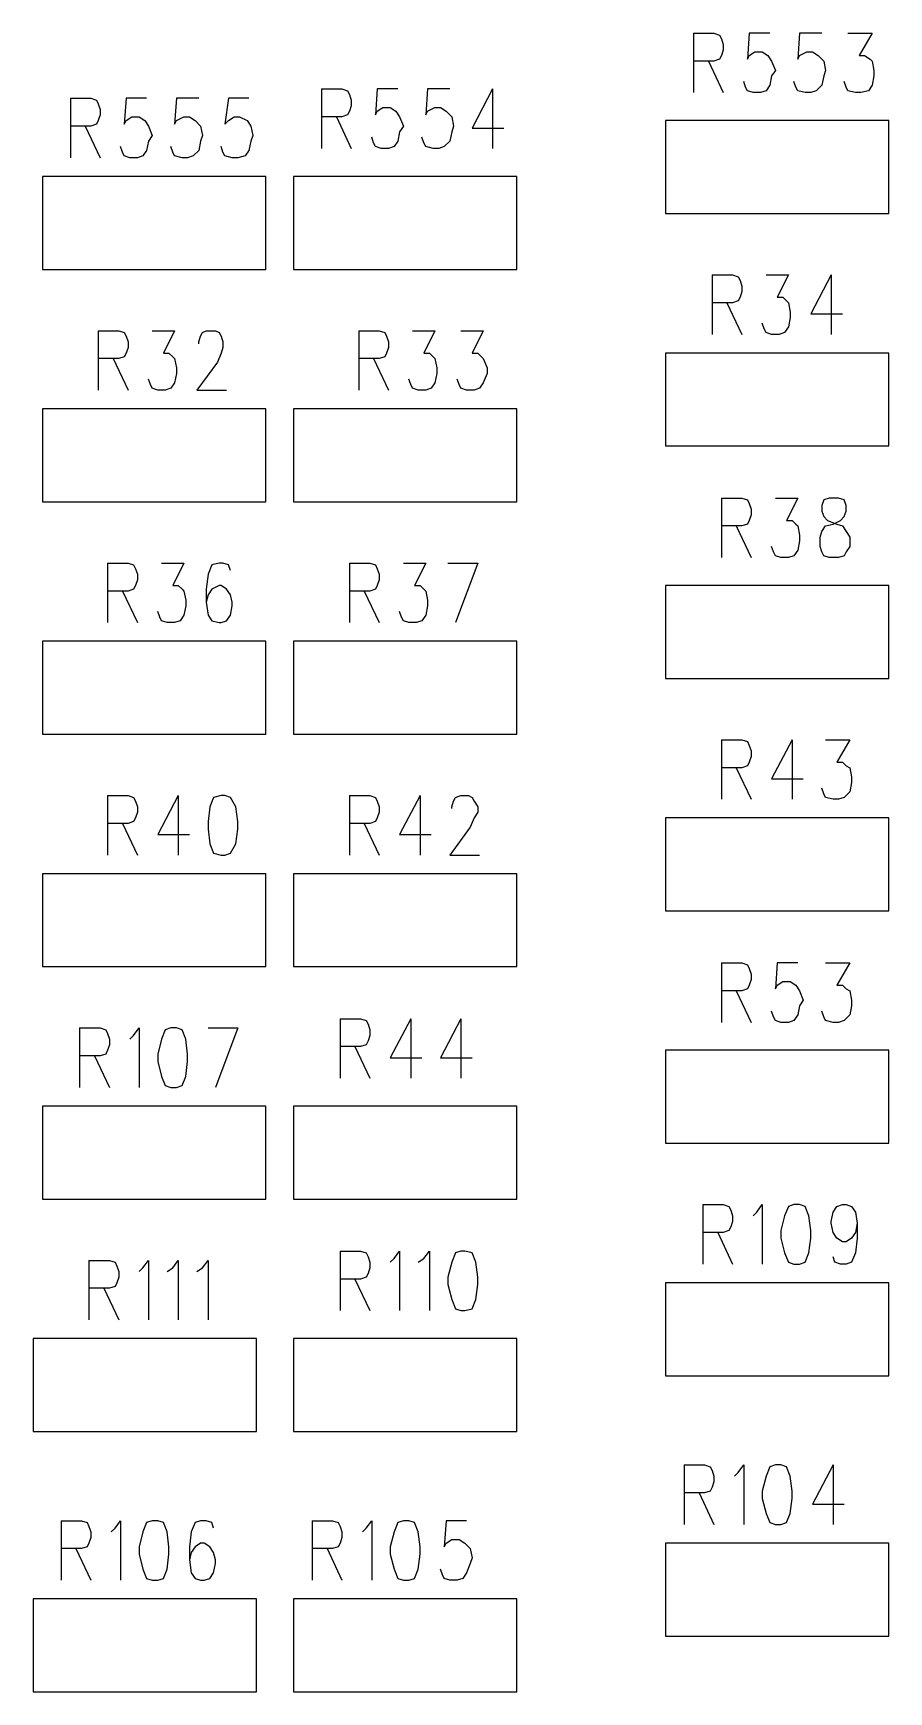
# Model space of a CAD drawing. Extents: x 295 to 953, y 10 to 290.
# Drawn here: x 747.09 to 766.37, y 150.17 to 187.55 of the extents above; entities that cross this region are included whole.
import ezdxf

# ---------------------------------------------------------------- set-up
doc = ezdxf.new("R2010")
doc.units = 0
doc.header["$LTSCALE"] = 5
doc.header["$MEASUREMENT"] = 0
doc.layers.add('SST0126_PHO', color=15, linetype='CONTINUOUS')

msp = doc.modelspace()

# ---------------------------------------------------------------- linework, layer by layer
at = {"layer": 'SST0126_PHO', "color": 7}
for p, q in [((761.967, 187.554), (762.428, 187.554)), ((761.967, 187.554), (761.967, 186.213)), ((762.428, 187.554), (762.553, 187.512)), ((762.553, 187.512), (762.595, 187.428)), ((762.595, 187.428), (762.637, 187.302)), ((762.637, 187.302), (762.637, 187.177)), ((763.224, 187.554), (763.182, 186.967)), ((763.685, 187.554), (763.224, 187.554)), ((764.356, 187.554), (764.314, 186.967)), ((764.859, 187.554), (764.356, 187.554)), ((765.445, 187.554), (765.99, 187.554)), ((765.99, 187.554), (765.697, 187.051)), ((762.428, 186.925), (761.967, 186.925)), ((762.302, 186.925), (762.637, 186.213)), ((762.553, 186.967), (762.428, 186.925)), ((762.595, 187.051), (762.553, 186.967)), ((762.637, 187.177), (762.595, 187.051)), ((763.182, 186.967), (763.224, 187.051)), ((763.224, 187.051), (763.35, 187.135)), ((763.35, 187.135), (763.517, 187.135)), ((763.517, 187.135), (763.643, 187.051)), ((763.643, 187.051), (763.727, 186.925)), ((763.727, 186.925), (763.811, 186.716)), ((764.314, 186.967), (764.356, 187.051)), ((764.356, 187.051), (764.523, 187.135)), ((764.523, 187.135), (764.649, 187.135)), ((764.649, 187.135), (764.775, 187.051)), ((764.775, 187.051), (764.9, 186.925)), ((764.9, 186.925), (764.942, 186.716)), ((765.697, 187.051), (765.822, 187.051)), ((765.822, 187.051), (765.948, 186.967)), ((765.948, 186.967), (765.99, 186.925)), ((765.99, 186.925), (766.032, 186.716)), ((763.727, 186.59), (763.685, 186.38)), ((763.811, 186.716), (763.727, 186.59)), ((764.9, 186.59), (764.859, 186.38)), ((764.942, 186.716), (764.9, 186.59)), ((766.032, 186.59), (765.99, 186.38)), ((766.032, 186.716), (766.032, 186.59)), ((753.585, 186.296), (754.046, 186.296)), ((753.585, 186.296), (753.585, 184.955)), ((754.046, 186.296), (754.171, 186.255)), ((754.171, 186.255), (754.213, 186.171)), ((754.842, 186.296), (754.8, 185.71)), ((755.303, 186.296), (754.842, 186.296)), ((755.974, 186.296), (755.932, 185.71)), ((756.477, 186.296), (755.974, 186.296)), ((757.44, 186.296), (756.979, 185.416)), ((757.44, 186.296), (757.44, 184.955)), ((763.14, 186.338), (763.098, 186.464)), ((763.182, 186.255), (763.14, 186.338)), ((763.308, 186.213), (763.182, 186.255)), ((763.476, 186.213), (763.308, 186.213)), ((763.601, 186.255), (763.476, 186.213)), ((763.685, 186.38), (763.601, 186.255)), ((764.272, 186.338), (764.23, 186.464)), ((764.314, 186.255), (764.272, 186.338)), ((764.481, 186.213), (764.314, 186.255)), ((764.607, 186.213), (764.481, 186.213)), ((764.733, 186.255), (764.607, 186.213)), ((764.859, 186.38), (764.733, 186.255)), ((765.403, 186.338), (765.361, 186.464)), ((765.445, 186.255), (765.403, 186.338)), ((765.613, 186.213), (765.445, 186.255)), ((765.739, 186.213), (765.613, 186.213)), ((765.906, 186.255), (765.739, 186.213)), ((765.99, 186.38), (765.906, 186.255)), ((747.927, 186.087), (748.388, 186.087)), ((747.927, 186.087), (747.927, 184.746)), ((748.388, 186.087), (748.514, 186.045)), ((748.514, 186.045), (748.556, 185.961)), ((748.556, 185.961), (748.597, 185.835)), ((748.597, 185.835), (748.597, 185.71)), ((749.184, 186.087), (749.142, 185.5)), ((749.645, 186.087), (749.184, 186.087)), ((750.316, 186.087), (750.274, 185.5)), ((750.819, 186.087), (750.316, 186.087)), ((751.489, 186.087), (751.405, 185.5)), ((751.95, 186.087), (751.489, 186.087)), ((754.213, 186.171), (754.255, 186.045)), ((754.255, 185.919), (754.213, 185.794)), ((754.255, 186.045), (754.255, 185.919)), ((754.842, 185.794), (754.968, 185.877)), ((754.968, 185.877), (755.135, 185.877)), ((755.135, 185.877), (755.261, 185.794)), ((755.974, 185.794), (756.141, 185.877)), ((756.141, 185.877), (756.267, 185.877)), ((756.267, 185.877), (756.393, 185.794)), ((748.388, 185.458), (747.927, 185.458)), ((748.262, 185.458), (748.597, 184.746)), ((748.514, 185.5), (748.388, 185.458)), ((748.556, 185.584), (748.514, 185.5)), ((748.597, 185.71), (748.556, 185.584)), ((749.142, 185.5), (749.184, 185.584)), ((749.184, 185.584), (749.31, 185.668)), ((749.31, 185.668), (749.478, 185.668)), ((749.478, 185.668), (749.603, 185.584)), ((749.603, 185.584), (749.687, 185.458)), ((749.687, 185.458), (749.771, 185.249)), ((750.274, 185.5), (750.316, 185.584)), ((750.316, 185.584), (750.483, 185.668)), ((750.483, 185.668), (750.609, 185.668)), ((750.609, 185.668), (750.735, 185.584)), ((750.735, 185.584), (750.861, 185.458)), ((750.861, 185.458), (750.903, 185.249)), ((751.405, 185.5), (751.489, 185.584)), ((751.489, 185.584), (751.615, 185.668)), ((751.615, 185.668), (751.741, 185.668)), ((751.741, 185.668), (751.908, 185.584)), ((751.908, 185.584), (751.992, 185.458)), ((751.992, 185.458), (752.034, 185.249)), ((754.046, 185.668), (753.585, 185.668)), ((753.92, 185.668), (754.255, 184.955)), ((754.171, 185.71), (754.046, 185.668)), ((754.213, 185.794), (754.171, 185.71)), ((754.8, 185.71), (754.842, 185.794)), ((755.261, 185.794), (755.345, 185.668)), ((755.345, 185.668), (755.429, 185.458)), ((755.429, 185.458), (755.345, 185.333)), ((755.932, 185.71), (755.974, 185.794)), ((756.393, 185.794), (756.518, 185.668)), ((756.518, 185.668), (756.56, 185.458)), ((756.56, 185.458), (756.518, 185.333)), ((766.367, 185.584), (761.338, 185.584)), ((761.338, 185.584), (761.338, 183.488)), ((766.367, 183.488), (766.367, 185.584)), ((749.687, 185.123), (749.645, 184.913)), ((749.771, 185.249), (749.687, 185.123)), ((750.861, 185.123), (750.819, 184.913)), ((750.903, 185.249), (750.861, 185.123)), ((751.992, 185.123), (751.95, 184.913)), ((752.034, 185.249), (751.992, 185.123)), ((754.758, 185.081), (754.716, 185.207)), ((754.8, 184.997), (754.758, 185.081)), ((755.303, 185.123), (755.219, 184.997)), ((755.345, 185.333), (755.303, 185.123)), ((755.89, 185.081), (755.848, 185.207)), ((755.932, 184.997), (755.89, 185.081)), ((756.477, 185.123), (756.351, 184.997)), ((756.518, 185.333), (756.477, 185.123)), ((756.979, 185.416), (757.692, 185.416)), ((749.1, 184.872), (749.058, 184.997)), ((749.142, 184.788), (749.1, 184.872)), ((749.268, 184.746), (749.142, 184.788)), ((749.436, 184.746), (749.268, 184.746)), ((749.561, 184.788), (749.436, 184.746)), ((749.645, 184.913), (749.561, 184.788)), ((750.232, 184.872), (750.19, 184.997)), ((750.274, 184.788), (750.232, 184.872)), ((750.442, 184.746), (750.274, 184.788)), ((750.567, 184.746), (750.442, 184.746)), ((750.693, 184.788), (750.567, 184.746)), ((750.819, 184.913), (750.693, 184.788)), ((751.364, 184.872), (751.322, 184.997)), ((751.405, 184.788), (751.364, 184.872)), ((751.573, 184.746), (751.405, 184.788)), ((751.699, 184.746), (751.573, 184.746)), ((751.866, 184.788), (751.699, 184.746)), ((751.95, 184.913), (751.866, 184.788)), ((754.926, 184.955), (754.8, 184.997)), ((755.094, 184.955), (754.926, 184.955)), ((755.219, 184.997), (755.094, 184.955)), ((756.099, 184.955), (755.932, 184.997)), ((756.225, 184.955), (756.099, 184.955)), ((756.351, 184.997), (756.225, 184.955)), ((752.327, 184.327), (747.298, 184.327)), ((747.298, 184.327), (747.298, 182.231)), ((752.327, 182.231), (752.327, 184.327)), ((752.956, 184.327), (752.956, 182.231)), ((757.985, 184.327), (752.956, 184.327)), ((757.985, 182.231), (757.985, 184.327)), ((761.338, 183.488), (766.367, 183.488)), ((747.298, 182.231), (752.327, 182.231)), ((752.956, 182.231), (757.985, 182.231)), ((762.386, 182.105), (762.847, 182.105)), ((762.386, 182.105), (762.386, 180.764)), ((762.847, 182.105), (762.973, 182.064)), ((762.973, 182.064), (763.015, 181.98)), ((763.601, 182.105), (764.104, 182.105)), ((764.104, 182.105), (763.853, 181.603)), ((765.068, 182.105), (764.607, 181.225)), ((765.068, 182.105), (765.068, 180.764)), ((763.015, 181.98), (763.056, 181.854)), ((763.056, 181.728), (763.015, 181.603)), ((763.056, 181.854), (763.056, 181.728)), ((762.847, 181.477), (762.386, 181.477)), ((762.721, 181.477), (763.056, 180.764)), ((762.973, 181.519), (762.847, 181.477)), ((763.015, 181.603), (762.973, 181.519)), ((763.853, 181.603), (763.978, 181.603)), ((763.978, 181.603), (764.062, 181.519)), ((764.062, 181.519), (764.104, 181.477)), ((764.104, 181.477), (764.146, 181.267)), ((763.559, 180.89), (763.517, 181.016)), ((764.146, 181.142), (764.104, 180.932)), ((764.146, 181.267), (764.146, 181.142)), ((764.607, 181.225), (765.32, 181.225)), ((748.556, 180.848), (749.017, 180.848)), ((748.556, 180.848), (748.556, 179.507)), ((749.017, 180.848), (749.142, 180.806)), ((749.142, 180.806), (749.184, 180.722)), ((749.184, 180.722), (749.226, 180.597)), ((749.226, 180.597), (749.226, 180.471)), ((749.771, 180.848), (750.274, 180.848)), ((750.274, 180.848), (750.022, 180.345)), ((750.819, 180.597), (750.861, 180.722)), ((750.819, 180.555), (750.819, 180.597)), ((750.861, 180.722), (750.903, 180.806)), ((750.903, 180.806), (750.986, 180.848)), ((750.986, 180.848), (751.196, 180.848)), ((751.196, 180.848), (751.28, 180.806)), ((751.28, 180.806), (751.322, 180.722)), ((751.322, 180.722), (751.364, 180.597)), ((751.364, 180.597), (751.364, 180.471)), ((754.423, 180.848), (754.884, 180.848)), ((754.423, 180.848), (754.423, 179.507)), ((754.884, 180.848), (755.01, 180.806)), ((755.01, 180.806), (755.052, 180.722)), ((755.052, 180.722), (755.094, 180.597)), ((755.094, 180.597), (755.094, 180.471)), ((755.638, 180.848), (756.141, 180.848)), ((756.141, 180.848), (755.89, 180.345)), ((756.728, 180.848), (757.231, 180.848)), ((757.231, 180.848), (756.979, 180.345)), ((763.601, 180.806), (763.559, 180.89)), ((763.727, 180.764), (763.601, 180.806)), ((763.895, 180.764), (763.727, 180.764)), ((764.02, 180.806), (763.895, 180.764)), ((764.104, 180.932), (764.02, 180.806)), ((749.017, 180.22), (748.556, 180.22)), ((748.891, 180.22), (749.226, 179.507)), ((749.142, 180.261), (749.017, 180.22)), ((749.184, 180.345), (749.142, 180.261)), ((749.226, 180.471), (749.184, 180.345)), ((750.022, 180.345), (750.148, 180.345)), ((750.148, 180.345), (750.232, 180.261)), ((750.232, 180.261), (750.274, 180.22)), ((750.274, 180.22), (750.316, 180.01)), ((751.322, 180.345), (751.238, 180.136)), ((751.364, 180.471), (751.322, 180.345)), ((754.884, 180.22), (754.423, 180.22)), ((754.758, 180.22), (755.094, 179.507)), ((755.01, 180.261), (754.884, 180.22)), ((755.052, 180.345), (755.01, 180.261)), ((755.094, 180.471), (755.052, 180.345)), ((755.89, 180.345), (756.016, 180.345)), ((756.016, 180.345), (756.099, 180.261)), ((756.099, 180.261), (756.141, 180.22)), ((756.141, 180.22), (756.183, 180.01)), ((756.979, 180.345), (757.105, 180.345)), ((757.105, 180.345), (757.189, 180.261)), ((757.189, 180.261), (757.231, 180.22)), ((757.231, 180.22), (757.315, 180.01)), ((766.367, 180.345), (761.338, 180.345)), ((761.338, 180.345), (761.338, 178.25)), ((766.367, 178.25), (766.367, 180.345)), ((750.316, 179.884), (750.274, 179.675)), ((750.316, 180.01), (750.316, 179.884)), ((751.238, 180.136), (750.777, 179.507)), ((756.183, 179.884), (756.141, 179.675)), ((756.183, 180.01), (756.183, 179.884)), ((757.315, 179.884), (757.231, 179.675)), ((757.315, 180.01), (757.315, 179.884)), ((749.729, 179.633), (749.687, 179.759)), ((749.771, 179.549), (749.729, 179.633)), ((749.897, 179.507), (749.771, 179.549)), ((750.064, 179.507), (749.897, 179.507)), ((750.19, 179.549), (750.064, 179.507)), ((750.274, 179.675), (750.19, 179.549)), ((750.777, 179.507), (751.447, 179.507)), ((755.596, 179.633), (755.555, 179.759)), ((755.638, 179.549), (755.596, 179.633)), ((755.764, 179.507), (755.638, 179.549)), ((755.932, 179.507), (755.764, 179.507)), ((756.057, 179.549), (755.932, 179.507)), ((756.141, 179.675), (756.057, 179.549)), ((756.686, 179.633), (756.644, 179.759)), ((756.728, 179.549), (756.686, 179.633)), ((756.854, 179.507), (756.728, 179.549)), ((757.021, 179.507), (756.854, 179.507)), ((757.147, 179.549), (757.021, 179.507)), ((757.231, 179.675), (757.147, 179.549)), ((752.327, 179.088), (747.298, 179.088)), ((747.298, 179.088), (747.298, 176.992)), ((752.327, 176.992), (752.327, 179.088)), ((752.956, 179.088), (752.956, 176.992)), ((757.985, 179.088), (752.956, 179.088)), ((757.985, 176.992), (757.985, 179.088)), ((761.338, 178.25), (766.367, 178.25)), ((747.298, 176.992), (752.327, 176.992)), ((752.956, 176.992), (757.985, 176.992)), ((762.595, 177.076), (763.056, 177.076)), ((762.595, 177.076), (762.595, 175.735)), ((763.056, 177.076), (763.182, 177.034)), ((763.182, 177.034), (763.224, 176.951)), ((763.224, 176.951), (763.266, 176.825)), ((763.811, 177.076), (764.314, 177.076)), ((764.314, 177.076), (764.062, 176.573)), ((764.9, 177.034), (764.859, 176.909)), ((764.859, 176.909), (764.859, 176.783)), ((765.026, 177.076), (764.9, 177.034)), ((765.236, 177.076), (765.026, 177.076)), ((765.361, 177.034), (765.236, 177.076)), ((765.403, 176.909), (765.361, 177.034)), ((765.403, 176.783), (765.403, 176.909)), ((763.182, 176.49), (763.056, 176.448)), ((763.224, 176.573), (763.182, 176.49)), ((763.266, 176.699), (763.224, 176.573)), ((763.266, 176.825), (763.266, 176.699)), ((764.062, 176.573), (764.188, 176.573)), ((764.188, 176.573), (764.272, 176.49)), ((764.272, 176.49), (764.314, 176.448)), ((764.859, 176.783), (764.9, 176.657)), ((764.9, 176.657), (764.984, 176.573)), ((764.942, 176.448), (765.11, 176.49)), ((764.984, 176.573), (765.194, 176.49)), ((765.11, 176.49), (765.278, 176.573)), ((765.194, 176.49), (765.32, 176.448)), ((765.278, 176.573), (765.361, 176.657)), ((765.361, 176.657), (765.403, 176.783)), ((763.056, 176.448), (762.595, 176.448)), ((762.931, 176.448), (763.266, 175.735)), ((764.314, 176.448), (764.356, 176.238)), ((764.356, 176.112), (764.314, 175.903)), ((764.356, 176.238), (764.356, 176.112)), ((764.817, 176.196), (764.859, 176.322)), ((764.817, 175.987), (764.817, 176.196)), ((764.859, 176.322), (764.942, 176.448)), ((765.32, 176.448), (765.403, 176.322)), ((765.403, 176.322), (765.487, 176.196)), ((765.487, 176.196), (765.487, 175.987)), ((763.769, 175.861), (763.727, 175.987)), ((763.811, 175.777), (763.769, 175.861)), ((763.937, 175.735), (763.811, 175.777)), ((764.104, 175.735), (763.937, 175.735)), ((764.23, 175.777), (764.104, 175.735)), ((764.314, 175.903), (764.23, 175.777)), ((764.859, 175.861), (764.817, 175.987)), ((764.9, 175.777), (764.859, 175.861)), ((765.026, 175.735), (764.9, 175.777)), ((765.236, 175.735), (765.026, 175.735)), ((765.361, 175.777), (765.236, 175.735)), ((765.403, 175.861), (765.361, 175.777)), ((765.487, 175.987), (765.403, 175.861)), ((748.765, 175.609), (749.226, 175.609)), ((748.765, 175.609), (748.765, 174.268)), ((749.226, 175.609), (749.352, 175.568)), ((749.352, 175.568), (749.394, 175.484)), ((749.394, 175.484), (749.436, 175.358)), ((749.436, 175.358), (749.436, 175.232)), ((749.98, 175.609), (750.483, 175.609)), ((750.483, 175.609), (750.232, 175.106)), ((751.028, 175.358), (750.986, 175.023)), ((751.112, 175.568), (751.028, 175.358)), ((751.28, 175.609), (751.112, 175.568)), ((751.364, 175.609), (751.28, 175.609)), ((751.489, 175.568), (751.364, 175.609)), ((751.531, 175.442), (751.489, 175.568)), ((754.213, 175.609), (754.674, 175.609)), ((754.213, 175.609), (754.213, 174.268)), ((754.674, 175.609), (754.8, 175.568)), ((754.8, 175.568), (754.842, 175.484)), ((754.842, 175.484), (754.884, 175.358)), ((754.884, 175.358), (754.884, 175.232)), ((755.429, 175.609), (755.932, 175.609)), ((755.932, 175.609), (755.68, 175.106)), ((756.435, 175.609), (757.105, 175.609)), ((757.105, 175.609), (756.602, 174.268)), ((749.226, 174.981), (748.765, 174.981)), ((749.1, 174.981), (749.436, 174.268)), ((749.352, 175.023), (749.226, 174.981)), ((749.394, 175.106), (749.352, 175.023)), ((749.436, 175.232), (749.394, 175.106)), ((750.232, 175.106), (750.358, 175.106)), ((750.358, 175.106), (750.442, 175.023)), ((750.442, 175.023), (750.483, 174.981)), ((750.483, 174.981), (750.525, 174.771)), ((750.986, 175.023), (750.986, 174.729)), ((751.112, 175.023), (751.028, 174.897)), ((751.28, 175.106), (751.112, 175.023)), ((751.322, 175.106), (751.28, 175.106)), ((751.447, 175.023), (751.322, 175.106)), ((751.531, 174.897), (751.447, 175.023)), ((754.674, 174.981), (754.213, 174.981)), ((754.549, 174.981), (754.884, 174.268)), ((754.8, 175.023), (754.674, 174.981)), ((754.842, 175.106), (754.8, 175.023)), ((754.884, 175.232), (754.842, 175.106)), ((755.68, 175.106), (755.806, 175.106)), ((755.806, 175.106), (755.89, 175.023)), ((755.89, 175.023), (755.932, 174.981)), ((755.932, 174.981), (755.974, 174.771)), ((766.367, 175.106), (761.338, 175.106)), ((761.338, 175.106), (761.338, 173.011)), ((766.367, 173.011), (766.367, 175.106)), ((750.525, 174.645), (750.483, 174.436)), ((750.525, 174.771), (750.525, 174.645)), ((751.028, 174.897), (750.986, 174.729)), ((750.986, 174.729), (751.028, 174.436)), ((751.573, 174.729), (751.531, 174.897)), ((751.531, 174.436), (751.573, 174.645)), ((751.573, 174.645), (751.573, 174.729)), ((755.974, 174.645), (755.932, 174.436)), ((755.974, 174.771), (755.974, 174.645)), ((749.939, 174.394), (749.897, 174.52)), ((749.98, 174.31), (749.939, 174.394)), ((750.106, 174.268), (749.98, 174.31)), ((750.274, 174.268), (750.106, 174.268)), ((750.4, 174.31), (750.274, 174.268)), ((750.483, 174.436), (750.4, 174.31)), ((751.028, 174.436), (751.112, 174.31)), ((751.112, 174.31), (751.28, 174.268)), ((751.28, 174.268), (751.322, 174.268)), ((751.322, 174.268), (751.447, 174.31)), ((751.447, 174.31), (751.531, 174.436)), ((755.387, 174.394), (755.345, 174.52)), ((755.429, 174.31), (755.387, 174.394)), ((755.555, 174.268), (755.429, 174.31)), ((755.722, 174.268), (755.555, 174.268)), ((755.848, 174.31), (755.722, 174.268)), ((755.932, 174.436), (755.848, 174.31)), ((752.327, 173.849), (747.298, 173.849)), ((747.298, 173.849), (747.298, 171.754)), ((752.327, 171.754), (752.327, 173.849)), ((752.956, 173.849), (752.956, 171.754)), ((757.985, 173.849), (752.956, 173.849)), ((757.985, 171.754), (757.985, 173.849)), ((761.338, 173.011), (766.367, 173.011)), ((747.298, 171.754), (752.327, 171.754)), ((752.956, 171.754), (757.985, 171.754)), ((762.595, 171.628), (763.056, 171.628)), ((762.595, 171.628), (762.595, 170.287)), ((763.056, 171.628), (763.182, 171.586)), ((764.188, 171.628), (763.727, 170.748)), ((764.188, 171.628), (764.188, 170.287)), ((764.942, 171.628), (765.487, 171.628)), ((765.487, 171.628), (765.194, 171.125)), ((763.182, 171.586), (763.224, 171.502)), ((763.224, 171.502), (763.266, 171.377)), ((763.266, 171.251), (763.224, 171.125)), ((763.266, 171.377), (763.266, 171.251)), ((763.056, 170.999), (762.595, 170.999)), ((762.931, 170.999), (763.266, 170.287)), ((763.182, 171.041), (763.056, 170.999)), ((763.224, 171.125), (763.182, 171.041)), ((765.194, 171.125), (765.32, 171.125)), ((765.32, 171.125), (765.403, 171.041)), ((765.403, 171.041), (765.487, 170.999)), ((765.487, 170.999), (765.529, 170.79)), ((763.727, 170.748), (764.439, 170.748)), ((764.9, 170.413), (764.859, 170.538)), ((765.529, 170.664), (765.487, 170.454)), ((765.529, 170.79), (765.529, 170.664)), ((748.765, 170.371), (749.226, 170.371)), ((748.765, 170.371), (748.765, 169.03)), ((749.226, 170.371), (749.352, 170.329)), ((749.352, 170.329), (749.394, 170.245)), ((749.394, 170.245), (749.436, 170.119)), ((749.436, 170.119), (749.436, 169.993)), ((750.358, 170.371), (749.897, 169.491)), ((750.358, 170.371), (750.358, 169.03)), ((751.07, 170.119), (751.028, 169.784)), ((751.154, 170.329), (751.07, 170.119)), ((751.322, 170.371), (751.154, 170.329)), ((751.405, 170.371), (751.322, 170.371)), ((751.531, 170.329), (751.405, 170.371)), ((751.657, 170.119), (751.531, 170.329)), ((751.699, 169.784), (751.657, 170.119)), ((754.213, 170.371), (754.674, 170.371)), ((754.213, 170.371), (754.213, 169.03)), ((754.674, 170.371), (754.8, 170.329)), ((754.8, 170.329), (754.842, 170.245)), ((754.842, 170.245), (754.884, 170.119)), ((754.884, 170.119), (754.884, 169.993)), ((755.806, 170.371), (755.345, 169.491)), ((755.806, 170.371), (755.806, 169.03)), ((756.518, 170.119), (756.56, 170.245)), ((756.518, 170.077), (756.518, 170.119)), ((756.56, 170.245), (756.602, 170.329)), ((756.602, 170.329), (756.728, 170.371)), ((756.728, 170.371), (756.896, 170.371)), ((756.896, 170.371), (756.979, 170.329)), ((756.979, 170.329), (757.021, 170.245)), ((757.021, 170.245), (757.105, 170.119)), ((757.105, 170.119), (757.105, 169.993)), ((764.942, 170.329), (764.9, 170.413)), ((765.11, 170.287), (764.942, 170.329)), ((765.236, 170.287), (765.11, 170.287)), ((765.361, 170.329), (765.236, 170.287)), ((765.487, 170.454), (765.361, 170.329)), ((749.226, 169.742), (748.765, 169.742)), ((749.1, 169.742), (749.436, 169.03)), ((749.352, 169.784), (749.226, 169.742)), ((749.394, 169.868), (749.352, 169.784)), ((749.436, 169.993), (749.394, 169.868)), ((751.028, 169.784), (751.028, 169.616)), ((751.699, 169.616), (751.699, 169.784)), ((754.674, 169.742), (754.213, 169.742)), ((754.549, 169.742), (754.884, 169.03)), ((754.8, 169.784), (754.674, 169.742)), ((754.842, 169.868), (754.8, 169.784)), ((754.884, 169.993), (754.842, 169.868)), ((757.021, 169.868), (756.938, 169.658)), ((757.105, 169.993), (757.021, 169.868)), ((766.367, 169.868), (761.338, 169.868)), ((761.338, 169.868), (761.338, 167.772)), ((766.367, 167.772), (766.367, 169.868)), ((749.897, 169.491), (750.609, 169.491)), ((751.028, 169.616), (751.07, 169.281)), ((751.657, 169.281), (751.699, 169.616)), ((755.345, 169.491), (756.057, 169.491)), ((756.938, 169.658), (756.477, 169.03)), ((751.07, 169.281), (751.154, 169.071)), ((751.154, 169.071), (751.322, 169.03)), ((751.322, 169.03), (751.405, 169.03)), ((751.405, 169.03), (751.531, 169.071)), ((751.531, 169.071), (751.657, 169.281)), ((756.477, 169.03), (757.147, 169.03)), ((752.327, 168.61), (747.298, 168.61)), ((747.298, 168.61), (747.298, 166.515)), ((752.327, 166.515), (752.327, 168.61)), ((752.956, 168.61), (752.956, 166.515)), ((757.985, 168.61), (752.956, 168.61)), ((757.985, 166.515), (757.985, 168.61)), ((761.338, 167.772), (766.367, 167.772)), ((747.298, 166.515), (752.327, 166.515)), ((752.956, 166.515), (757.985, 166.515)), ((762.595, 166.599), (763.056, 166.599)), ((762.595, 166.599), (762.595, 165.258)), ((763.056, 166.599), (763.182, 166.557)), ((763.182, 166.557), (763.224, 166.473)), ((763.224, 166.473), (763.266, 166.347)), ((763.853, 166.599), (763.811, 166.012)), ((764.314, 166.599), (763.853, 166.599)), ((764.942, 166.599), (765.487, 166.599)), ((765.487, 166.599), (765.194, 166.096)), ((763.182, 166.012), (763.056, 165.97)), ((763.224, 166.096), (763.182, 166.012)), ((763.266, 166.222), (763.224, 166.096)), ((763.266, 166.347), (763.266, 166.222)), ((763.811, 166.012), (763.853, 166.096)), ((763.853, 166.096), (763.978, 166.18)), ((763.978, 166.18), (764.146, 166.18)), ((764.146, 166.18), (764.272, 166.096)), ((764.272, 166.096), (764.356, 165.97)), ((765.194, 166.096), (765.32, 166.096)), ((765.32, 166.096), (765.403, 166.012)), ((765.403, 166.012), (765.487, 165.97)), ((763.056, 165.97), (762.595, 165.97)), ((762.931, 165.97), (763.266, 165.258)), ((764.356, 165.635), (764.314, 165.425)), ((764.356, 165.97), (764.439, 165.761)), ((764.439, 165.761), (764.356, 165.635)), ((765.487, 165.97), (765.529, 165.761)), ((765.529, 165.635), (765.487, 165.425)), ((765.529, 165.761), (765.529, 165.635)), ((754.004, 165.341), (754.465, 165.341)), ((754.004, 165.341), (754.004, 164)), ((754.465, 165.341), (754.591, 165.3)), ((754.591, 165.3), (754.633, 165.216)), ((755.596, 165.341), (755.135, 164.461)), ((755.596, 165.341), (755.596, 164)), ((756.728, 165.341), (756.267, 164.461)), ((756.728, 165.341), (756.728, 164)), ((763.769, 165.383), (763.727, 165.509)), ((763.811, 165.3), (763.769, 165.383)), ((763.937, 165.258), (763.811, 165.3)), ((764.104, 165.258), (763.937, 165.258)), ((764.23, 165.3), (764.104, 165.258)), ((764.314, 165.425), (764.23, 165.3)), ((764.9, 165.383), (764.859, 165.509)), ((764.942, 165.3), (764.9, 165.383)), ((765.11, 165.258), (764.942, 165.3)), ((765.236, 165.258), (765.11, 165.258)), ((765.361, 165.3), (765.236, 165.258)), ((765.487, 165.425), (765.361, 165.3)), ((748.136, 165.132), (748.597, 165.132)), ((748.136, 165.132), (748.136, 163.791)), ((748.597, 165.132), (748.723, 165.09)), ((748.723, 165.09), (748.765, 165.006)), ((748.765, 165.006), (748.807, 164.88)), ((748.807, 164.88), (748.807, 164.755)), ((749.268, 164.88), (749.352, 164.964)), ((749.352, 164.964), (749.478, 165.132)), ((749.478, 165.132), (749.478, 163.791)), ((749.98, 164.88), (749.897, 164.545)), ((750.064, 165.09), (749.98, 164.88)), ((750.19, 165.132), (750.064, 165.09)), ((750.316, 165.132), (750.19, 165.132)), ((750.442, 165.09), (750.316, 165.132)), ((750.525, 164.88), (750.442, 165.09)), ((750.567, 164.545), (750.525, 164.88)), ((751.028, 165.132), (751.699, 165.132)), ((751.699, 165.132), (751.196, 163.791)), ((754.633, 165.216), (754.674, 165.09)), ((754.674, 164.964), (754.633, 164.839)), ((754.674, 165.09), (754.674, 164.964)), ((748.597, 164.503), (748.136, 164.503)), ((748.472, 164.503), (748.807, 163.791)), ((748.723, 164.545), (748.597, 164.503)), ((748.765, 164.629), (748.723, 164.545)), ((748.807, 164.755), (748.765, 164.629)), ((749.897, 164.545), (749.897, 164.378)), ((750.567, 164.378), (750.567, 164.545)), ((754.465, 164.713), (754.004, 164.713)), ((754.339, 164.713), (754.674, 164)), ((754.591, 164.755), (754.465, 164.713)), ((754.633, 164.839), (754.591, 164.755)), ((766.367, 164.629), (761.338, 164.629)), ((761.338, 164.629), (761.338, 162.534)), ((766.367, 162.534), (766.367, 164.629)), ((749.897, 164.378), (749.98, 164.042)), ((750.525, 164.042), (750.567, 164.378)), ((755.135, 164.461), (755.848, 164.461)), ((756.267, 164.461), (756.979, 164.461)), ((749.98, 164.042), (750.064, 163.833)), ((750.064, 163.833), (750.19, 163.791)), ((750.19, 163.791), (750.316, 163.791)), ((750.316, 163.791), (750.442, 163.833)), ((750.442, 163.833), (750.525, 164.042)), ((752.327, 163.372), (747.298, 163.372)), ((747.298, 163.372), (747.298, 161.276)), ((752.327, 161.276), (752.327, 163.372)), ((752.956, 163.372), (752.956, 161.276)), ((757.985, 163.372), (752.956, 163.372)), ((757.985, 161.276), (757.985, 163.372)), ((761.338, 162.534), (766.367, 162.534)), ((747.298, 161.276), (752.327, 161.276)), ((752.956, 161.276), (757.985, 161.276)), ((762.176, 161.15), (762.637, 161.15)), ((762.176, 161.15), (762.176, 159.809)), ((762.637, 161.15), (762.763, 161.109)), ((763.392, 160.983), (763.517, 161.15)), ((763.517, 161.15), (763.517, 159.809)), ((764.23, 161.15), (764.104, 161.109)), ((764.356, 161.15), (764.23, 161.15)), ((764.481, 161.109), (764.356, 161.15)), ((765.194, 161.109), (765.32, 161.15)), ((765.32, 161.15), (765.403, 161.15)), ((765.403, 161.15), (765.529, 161.109)), ((762.763, 161.109), (762.805, 161.025)), ((762.805, 161.025), (762.847, 160.899)), ((762.847, 160.773), (762.805, 160.648)), ((762.847, 160.899), (762.847, 160.773)), ((763.308, 160.899), (763.392, 160.983)), ((764.02, 160.899), (763.937, 160.564)), ((764.104, 161.109), (764.02, 160.899)), ((764.565, 160.899), (764.481, 161.109)), ((764.607, 160.564), (764.565, 160.899)), ((765.068, 160.773), (765.11, 160.983)), ((765.068, 160.731), (765.068, 160.773)), ((765.11, 160.983), (765.194, 161.109)), ((765.529, 161.109), (765.613, 160.983)), ((765.613, 160.983), (765.655, 160.731)), ((762.637, 160.522), (762.176, 160.522)), ((762.512, 160.522), (762.847, 159.809)), ((762.763, 160.564), (762.637, 160.522)), ((762.805, 160.648), (762.763, 160.564)), ((763.937, 160.564), (763.937, 160.396)), ((763.937, 160.396), (764.02, 160.061)), ((764.565, 160.061), (764.607, 160.396)), ((764.607, 160.396), (764.607, 160.564)), ((765.11, 160.522), (765.068, 160.731)), ((765.194, 160.396), (765.11, 160.522)), ((765.32, 160.312), (765.194, 160.396)), ((765.529, 160.396), (765.403, 160.312)), ((765.613, 160.522), (765.529, 160.396)), ((765.655, 160.731), (765.613, 160.522)), ((765.655, 160.396), (765.613, 160.061)), ((765.655, 160.731), (765.655, 160.396)), ((754.004, 160.103), (754.465, 160.103)), ((754.004, 160.103), (754.004, 158.762)), ((754.465, 160.103), (754.591, 160.061)), ((754.591, 160.061), (754.633, 159.977)), ((755.219, 159.935), (755.345, 160.103)), ((755.345, 160.103), (755.345, 158.762)), ((755.89, 159.935), (756.016, 160.103)), ((756.016, 160.103), (756.016, 158.762)), ((756.602, 160.061), (756.518, 159.851)), ((756.728, 160.103), (756.602, 160.061)), ((756.812, 160.103), (756.728, 160.103)), ((756.979, 160.061), (756.812, 160.103)), ((757.063, 159.851), (756.979, 160.061)), ((764.02, 160.061), (764.104, 159.851)), ((764.481, 159.851), (764.565, 160.061)), ((765.403, 160.312), (765.32, 160.312)), ((765.613, 160.061), (765.529, 159.851)), ((748.346, 159.893), (748.807, 159.893)), ((748.346, 159.893), (748.346, 158.552)), ((748.807, 159.893), (748.933, 159.851)), ((748.933, 159.851), (748.975, 159.767)), ((748.975, 159.767), (749.017, 159.642)), ((749.017, 159.642), (749.017, 159.516)), ((749.478, 159.642), (749.561, 159.726)), ((749.561, 159.726), (749.687, 159.893)), ((749.687, 159.893), (749.687, 158.552)), ((750.106, 159.642), (750.232, 159.726)), ((750.232, 159.726), (750.358, 159.893)), ((750.358, 159.893), (750.358, 158.552)), ((750.777, 159.642), (750.903, 159.726)), ((750.903, 159.726), (751.028, 159.893)), ((751.028, 159.893), (751.028, 158.552)), ((754.633, 159.977), (754.674, 159.851)), ((754.674, 159.726), (754.633, 159.6)), ((754.674, 159.851), (754.674, 159.726)), ((755.135, 159.851), (755.219, 159.935)), ((755.764, 159.851), (755.89, 159.935)), ((756.518, 159.851), (756.435, 159.516)), ((757.105, 159.516), (757.063, 159.851)), ((764.104, 159.851), (764.23, 159.809)), ((764.23, 159.809), (764.356, 159.809)), ((764.356, 159.809), (764.481, 159.851)), ((765.152, 159.851), (765.11, 159.977)), ((765.278, 159.809), (765.152, 159.851)), ((765.403, 159.809), (765.278, 159.809)), ((765.529, 159.851), (765.403, 159.809)), ((748.807, 159.265), (748.346, 159.265)), ((748.681, 159.265), (749.017, 158.552)), ((748.933, 159.306), (748.807, 159.265)), ((748.975, 159.39), (748.933, 159.306)), ((749.017, 159.516), (748.975, 159.39)), ((754.465, 159.474), (754.004, 159.474)), ((754.339, 159.474), (754.674, 158.762)), ((754.591, 159.516), (754.465, 159.474)), ((754.633, 159.6), (754.591, 159.516)), ((756.435, 159.516), (756.435, 159.348)), ((756.435, 159.348), (756.518, 159.013)), ((757.063, 159.013), (757.105, 159.348)), ((757.105, 159.348), (757.105, 159.516)), ((766.367, 159.39), (761.338, 159.39)), ((761.338, 159.39), (761.338, 157.295)), ((766.367, 157.295), (766.367, 159.39)), ((756.518, 159.013), (756.602, 158.804)), ((756.979, 158.804), (757.063, 159.013)), ((756.602, 158.804), (756.728, 158.762)), ((756.728, 158.762), (756.812, 158.762)), ((756.812, 158.762), (756.979, 158.804)), ((752.118, 158.133), (747.089, 158.133)), ((747.089, 158.133), (747.089, 156.037)), ((752.118, 156.037), (752.118, 158.133)), ((752.956, 158.133), (752.956, 156.037)), ((757.985, 158.133), (752.956, 158.133)), ((757.985, 156.037), (757.985, 158.133)), ((761.338, 157.295), (766.367, 157.295)), ((747.089, 156.037), (752.118, 156.037)), ((752.956, 156.037), (757.985, 156.037)), ((761.757, 155.283), (762.218, 155.283)), ((761.757, 155.283), (761.757, 153.942)), ((762.218, 155.283), (762.344, 155.241)), ((762.344, 155.241), (762.386, 155.157)), ((762.386, 155.157), (762.428, 155.032)), ((762.973, 155.115), (763.098, 155.283)), ((763.098, 155.283), (763.098, 153.942)), ((763.685, 155.241), (763.601, 155.032)), ((763.811, 155.283), (763.685, 155.241)), ((763.937, 155.283), (763.811, 155.283)), ((764.062, 155.241), (763.937, 155.283)), ((764.146, 155.032), (764.062, 155.241)), ((765.11, 155.283), (764.649, 154.403)), ((765.11, 155.283), (765.11, 153.942)), ((762.386, 154.78), (762.344, 154.696)), ((762.428, 154.906), (762.386, 154.78)), ((762.428, 155.032), (762.428, 154.906)), ((762.889, 155.032), (762.973, 155.115)), ((763.601, 155.032), (763.517, 154.696)), ((764.188, 154.696), (764.146, 155.032)), ((762.218, 154.654), (761.757, 154.654)), ((762.092, 154.654), (762.428, 153.942)), ((762.344, 154.696), (762.218, 154.654)), ((763.517, 154.696), (763.517, 154.529)), ((763.517, 154.529), (763.601, 154.193)), ((764.146, 154.193), (764.188, 154.529)), ((764.188, 154.529), (764.188, 154.696)), ((764.649, 154.403), (765.361, 154.403)), ((747.717, 154.026), (748.178, 154.026)), ((747.717, 154.026), (747.717, 152.685)), ((748.178, 154.026), (748.304, 153.984)), ((748.933, 153.858), (749.058, 154.026)), ((749.058, 154.026), (749.058, 152.685)), ((749.771, 154.026), (749.645, 153.984)), ((749.897, 154.026), (749.771, 154.026)), ((750.022, 153.984), (749.897, 154.026)), ((750.861, 154.026), (750.735, 153.984)), ((750.986, 154.026), (750.861, 154.026)), ((751.112, 153.984), (750.986, 154.026)), ((753.375, 154.026), (753.836, 154.026)), ((753.375, 154.026), (753.375, 152.685)), ((753.836, 154.026), (753.962, 153.984)), ((754.591, 153.858), (754.716, 154.026)), ((754.716, 154.026), (754.716, 152.685)), ((755.429, 154.026), (755.303, 153.984)), ((755.555, 154.026), (755.429, 154.026)), ((755.68, 153.984), (755.555, 154.026)), ((756.393, 154.026), (756.351, 153.439)), ((756.854, 154.026), (756.393, 154.026)), ((763.601, 154.193), (763.685, 153.984)), ((764.062, 153.984), (764.146, 154.193)), ((748.304, 153.984), (748.346, 153.9)), ((748.346, 153.9), (748.388, 153.774)), ((748.388, 153.649), (748.346, 153.523)), ((748.388, 153.774), (748.388, 153.649)), ((748.849, 153.774), (748.933, 153.858)), ((749.561, 153.774), (749.478, 153.439)), ((749.645, 153.984), (749.561, 153.774)), ((750.106, 153.774), (750.022, 153.984)), ((750.148, 153.439), (750.106, 153.774)), ((750.651, 153.774), (750.609, 153.439)), ((750.735, 153.984), (750.651, 153.774)), ((751.154, 153.858), (751.112, 153.984)), ((753.962, 153.984), (754.004, 153.9)), ((754.004, 153.9), (754.046, 153.774)), ((754.046, 153.649), (754.004, 153.523)), ((754.046, 153.774), (754.046, 153.649)), ((754.507, 153.774), (754.591, 153.858)), ((755.219, 153.774), (755.135, 153.439)), ((755.303, 153.984), (755.219, 153.774)), ((755.764, 153.774), (755.68, 153.984)), ((755.806, 153.439), (755.764, 153.774)), ((763.685, 153.984), (763.811, 153.942)), ((763.811, 153.942), (763.937, 153.942)), ((763.937, 153.942), (764.062, 153.984)), ((748.178, 153.397), (747.717, 153.397)), ((748.053, 153.397), (748.388, 152.685)), ((748.304, 153.439), (748.178, 153.397)), ((748.346, 153.523), (748.304, 153.439)), ((749.478, 153.439), (749.478, 153.271)), ((750.148, 153.271), (750.148, 153.439)), ((750.609, 153.439), (750.609, 153.146)), ((750.651, 153.313), (750.609, 153.146)), ((750.735, 153.439), (750.651, 153.313)), ((750.861, 153.523), (750.735, 153.439)), ((750.944, 153.523), (750.861, 153.523)), ((751.07, 153.439), (750.944, 153.523)), ((751.154, 153.313), (751.07, 153.439)), ((751.196, 153.146), (751.154, 153.313)), ((753.836, 153.397), (753.375, 153.397)), ((753.71, 153.397), (754.046, 152.685)), ((753.962, 153.439), (753.836, 153.397)), ((754.004, 153.523), (753.962, 153.439)), ((755.135, 153.439), (755.135, 153.271)), ((755.806, 153.271), (755.806, 153.439)), ((756.351, 153.439), (756.393, 153.523)), ((756.393, 153.523), (756.518, 153.607)), ((756.518, 153.607), (756.686, 153.607)), ((756.686, 153.607), (756.812, 153.523)), ((756.812, 153.523), (756.938, 153.397)), ((756.938, 153.397), (756.979, 153.188)), ((766.367, 153.523), (761.338, 153.523)), ((761.338, 153.523), (761.338, 151.427)), ((766.367, 151.427), (766.367, 153.523)), ((749.478, 153.271), (749.561, 152.936)), ((749.561, 152.936), (749.645, 152.727)), ((750.022, 152.727), (750.106, 152.936)), ((750.106, 152.936), (750.148, 153.271)), ((750.609, 153.146), (750.651, 152.852)), ((751.154, 152.852), (751.196, 153.062)), ((751.196, 153.062), (751.196, 153.146)), ((755.135, 153.271), (755.219, 152.936)), ((755.219, 152.936), (755.303, 152.727)), ((755.68, 152.727), (755.764, 152.936)), ((755.764, 152.936), (755.806, 153.271)), ((756.309, 152.81), (756.267, 152.936)), ((756.938, 153.062), (756.854, 152.852)), ((756.979, 153.188), (756.938, 153.062)), ((749.645, 152.727), (749.771, 152.685)), ((749.771, 152.685), (749.897, 152.685)), ((749.897, 152.685), (750.022, 152.727)), ((750.651, 152.852), (750.735, 152.727)), ((750.735, 152.727), (750.861, 152.685)), ((750.861, 152.685), (750.944, 152.685)), ((750.944, 152.685), (751.07, 152.727)), ((751.07, 152.727), (751.154, 152.852)), ((755.303, 152.727), (755.429, 152.685)), ((755.429, 152.685), (755.555, 152.685)), ((755.555, 152.685), (755.68, 152.727)), ((756.351, 152.727), (756.309, 152.81)), ((756.477, 152.685), (756.351, 152.727)), ((756.644, 152.685), (756.477, 152.685)), ((756.77, 152.727), (756.644, 152.685)), ((756.854, 152.852), (756.77, 152.727)), ((752.118, 152.266), (747.089, 152.266)), ((747.089, 152.266), (747.089, 150.17)), ((752.118, 150.17), (752.118, 152.266)), ((752.956, 152.266), (752.956, 150.17)), ((757.985, 152.266), (752.956, 152.266)), ((757.985, 150.17), (757.985, 152.266)), ((761.338, 151.427), (766.367, 151.427)), ((747.089, 150.17), (752.118, 150.17)), ((752.956, 150.17), (757.985, 150.17))]:
    msp.add_line(p, q, dxfattribs=at)

doc.saveas('drawing.dxf')
